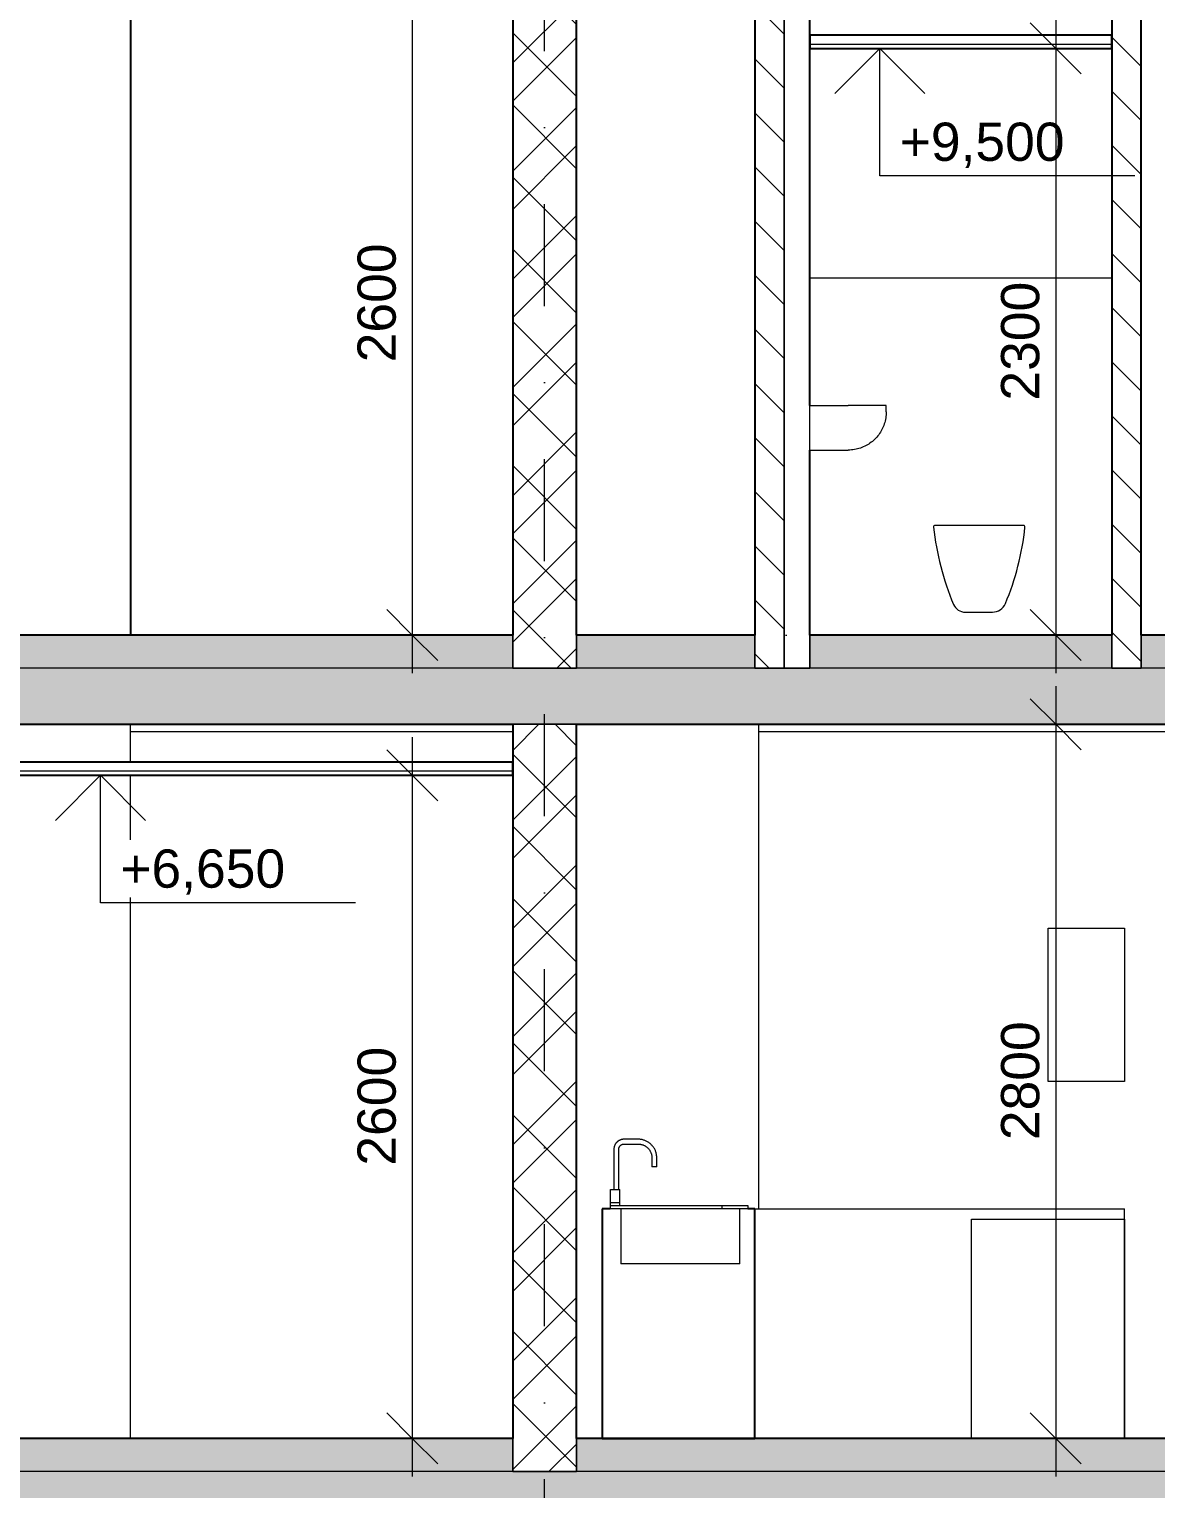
# Model space of a CAD drawing. Header units: millimetres. Extents: x -9657 to 178820, y -8645 to 72638.
# Drawn here: x -2624 to 1796, y 3852 to 9576 of the extents above; entities that cross this region are included whole.
import ezdxf

# ---------------------------------------------------------------- set-up
doc = ezdxf.new("R2010")
doc.units = ezdxf.units.MM
doc.linetypes.add('HA_DashDot_10mm-S3mm', pattern=[1000, 400, -300, 0, -300])
doc.linetypes.add('HA_Dot-S4mm', pattern=[400, 0, -400])
for name, color, linetype, lineweight in [('A-____-____-DIMS', 9, 'Continuous', 5), ('A-____-____-DIMS-100', 9, 'Continuous', 5), ('A-CLNG-____-MCUT', 9, 'Continuous', 25), ('A-FLOR-____-MCUT', 9, 'Continuous', 25), ('A-FLOR-____-OTLN', 9, 'Continuous', 9), ('A-FLOR-____-PATT', 9, 'Continuous', 25), ('A-FLOR-LEVL-OTLN', 9, 'Continuous', 9), ('A-GENM-____-OTLN', 9, 'Continuous', 9), ('A-WALL-____-MCUT', 9, 'Continuous', 25), ('A-WALL-____-PATT', 9, 'Continuous', 25), ('G-____-____-DIMS', 9, 'Continuous', 5), ('I-WALL-____-MCUT', 9, 'Continuous', 25), ('I-WALL-____-OTLN', 9, 'Continuous', 9), ('P-SANR-FIXT-OTLN', 9, 'Continuous', 9), ('Q-CASE-____-MCUT', 9, 'Continuous', 25), ('Q-CASE-____-OTLN', 9, 'Continuous', 9), ('Q-SPCQ-____-OTLN', 9, 'Continuous', 9), ('S-COLS-____-OTLN', 9, 'Continuous', 9), ('S-GRID-____-OTLN', 9, 'Continuous', 5)]:
    doc.layers.add(name, color=color, linetype=linetype, lineweight=lineweight)
doc.styles.add('Arial_1', font='arial.ttf', dxfattribs={"height": 150})
doc.dimstyles.new('Inner_Dimensions_1', dxfattribs={"dimscale": 304.8, "dimtxt": 153.03891, "dimasz": 0.656168, "dimexe": 0.492126, "dimexo": 0.0625, "dimgap": 0.065617, "dimtad": 1, "dimdec": 0, "dimzin": 0, "dimdsep": 46, "dimtxsty": 'Arial_1', "dimblk1": 'OBLIQUE', "dimblk2": 'OBLIQUE', "dimsah": 1, "dimcen": 0.09, "dimdle": 0.492126, "dimazin": 0, "dimtfac": 1, "dimtdec": 4, "dimtix": 1, "dimtmove": 0, "dimatfit": 3, "dimfxl": 0.492126, "dimfxlon": 1, "dimtvp": 1, "dimtolj": 1, "dimtzin": 0, "dimlwd": 9, "dimlwe": 9, "dimarcsym": 2})
pattern_1 = [(45, (-4910.68, 1865.4), (-212.132, 212.132), []), (45, (-4760.68, 1865.4), (-212.132, 212.132), []), (315, (-4910.68, 1865.4), (141.4214, 141.4214), [])]
pattern_2 = [(135, (-4910.68, 1865.4), (-106.066, -106.066), [])]

# ---------------------------------------------------------------- blocks, each defined once
blk = doc.blocks.new('ABMV_Toilet_WallHung - Default-1928450-ŘEZ 3-3 OBJEKT C')
at = {"layer": 'A-GENM-____-OTLN', "color": 50}
for p, q in [((1276.2, 7630), (930.2, 7630)), ((1048.2, 7289.8), (1154.9, 7289.8))]:
    blk.add_line(p, q, dxfattribs=at)
for centre, radius, start, end in [((930.2, 7623.7), 6.3, 90, 186.0487), ((1983.9, 7735.3), 1065.9, 186.0487, 202.9158), ((222.5, 7735.3), 1065.9, 337.2719, 353.9513), ((1276.2, 7623.7), 6.31, 353.9513, 90), ((1048.2, 7339.8), 50, 202.9158, 270), ((1154.9, 7344.8), 55, 270, 337.2719)]:
    blk.add_arc(centre, radius, start, end, dxfattribs=at)
blk = doc.blocks.new('ABMV_WashBasin_Generic - 450x300-1903976-ŘEZ 3-3 OBJEKT C')
at = {"layer": 'P-SANR-FIXT-OTLN', "color": 50}
for p, q in [((438.2, 8075), (438.2, 8100)), ((438.2, 8100), (588.2, 8100)), ((438.2, 7925), (438.2, 8075)), ((738.2, 8100), (588.2, 8100)), ((738.2, 8075), (738.2, 8100)), ((438.2, 7925), (538.2, 7925)), ((538.2, 7925), (588.2, 7925))]:
    blk.add_line(p, q, dxfattribs=at)
at = {"layer": 'P-SANR-FIXT-OTLN', "color": 50, "flags": 128}
blk.add_lwpolyline([(738.2, 8075), (738.1, 8069), (737.7, 8063), (737.1, 8057), (736.3, 8051.1), (735.2, 8045.2), (733.9, 8039.3), (732.4, 8033.5), (730.6, 8027.8), (728.6, 8022.2), (726.4, 8016.6), (723.9, 8011.1), (721.3, 8005.7), (718.4, 8000.5), (715.3, 7995.3), (712, 7990.3), (708.5, 7985.4), (704.8, 7980.7), (701, 7976.1), (696.9, 7971.7), (692.7, 7967.4), (688.3, 7963.3), (683.8, 7959.4), (679.1, 7955.7), (674.2, 7952.1), (669.3, 7948.8), (664.1, 7945.6), (658.9, 7942.7), (653.6, 7940), (648.1, 7937.5), (642.6, 7935.2), (636.9, 7933.1), (631.2, 7931.3), (625.4, 7929.7), (619.6, 7928.3), (613.7, 7927.2), (607.8, 7926.3), (601.8, 7925.6), (595.8, 7925.2), (589.8, 7925), (588.2, 7925)], dxfattribs=at)
blk = doc.blocks.new('Casework 4 - Casework 6-1427864-ŘEZ 3-3 OBJEKT C')
at = {"layer": 'Q-CASE-____-MCUT', "color": 10}
for p, q in [((-344.4, 4950), (-376.8, 4950)), ((-376.8, 4950), (-376.8, 4050)), ((223.2, 4950), (195.6, 4950)), ((223.2, 4050), (223.2, 4950)), ((-376.8, 4050), (223.2, 4050))]:
    blk.add_line(p, q, dxfattribs=at)
at = {"layer": 'Q-CASE-____-OTLN', "color": 50}
for p in [(223.2, 4950), (1673.2, 4050)]:
    blk.add_line(p, (1673.2, 4950), dxfattribs=at)
blk = doc.blocks.new('Kuchyňská_linka_sporák_ADNS - 600x600x800-1423137-ŘEZ 3-3 OBJEKT C')
at = {"layer": 'Q-SPCQ-____-OTLN', "color": 50}
for p, q in [((1173.2, 2900), (1473.2, 2900)), ((1173.2, 2300), (1173.2, 2900)), ((1473.2, 2900), (1473.2, 2300)), ((1473.2, 2300), (1173.2, 2300)), ((873.2, 1760), (1473.2, 1760)), ((873.2, 900), (873.2, 1760)), ((1473.2, 1760), (1473.2, 900))]:
    blk.add_line(p, q, dxfattribs=at)
blk = doc.blocks.new('Skříňka se dřezem_ pravoúhlá - 500 x 440mm-1427235-ŘEZ 3-3 OBJEKT C')
at = {"layer": 'P-SANR-FIXT-OTLN', "color": 50}
for p, q in [((-234.9, 2073), (-290.4, 2073)), ((-330.1, 2033.4), (-330.1, 1876.2)), ((-311.1, 1876.2), (-311.1, 2033.4)), ((-290.4, 2054), (-234.9, 2054)), ((-180.9, 2000), (-180.9, 1965.1)), ((-161.9, 1965.1), (-180.9, 1965.1)), ((-161.9, 1965.1), (-161.9, 2000)), ((-344.4, 1876.2), (-344.4, 1825.2)), ((-344.4, 1876.2), (-344.4, 1825.2)), ((-343.9, 1876.2), (-325.4, 1876.2)), ((-343.9, 1876.2), (-343.9, 1876.2)), ((-325.4, 1876.2), (-306.8, 1876.2)), ((-306.8, 1876.2), (-306.8, 1876.2)), ((-306.3, 1825.2), (-306.3, 1876.2)), ((-306.3, 1825.2), (-306.3, 1876.2)), ((-344.4, 1825.2), (-344.4, 1812.7)), ((-344.4, 1825.2), (-306.3, 1825.2)), ((-344.4, 1812.7), (-344.4, 1800)), ((-344.4, 1812.7), (-280.9, 1812.7)), ((-280.9, 1800), (-344.4, 1800)), ((-306.3, 1812.7), (-306.3, 1825.2)), ((-303.1, 1800), (-303.1, 1584.1)), ((-280.9, 1812.7), (94, 1812.7)), ((94, 1800), (-280.9, 1800)), ((94, 1812.7), (195.6, 1812.7)), ((94, 1800), (94, 1812.7)), ((195.6, 1800), (94, 1800)), ((163.8, 1584.1), (163.8, 1800)), ((195.6, 1812.7), (195.6, 1800)), ((-233.3, 1584.1), (-303.1, 1584.1)), ((94, 1584.1), (-233.3, 1584.1)), ((163.8, 1584.1), (94, 1584.1))]:
    blk.add_line(p, q, dxfattribs=at)
at = {"layer": 'P-SANR-FIXT-OTLN', "color": 50, "flags": 128}
for points in [[(-290.4, 2073), (-292, 2073), (-293.6, 2072.9), (-295.2, 2072.8), (-296.8, 2072.5), (-298.3, 2072.3), (-299.9, 2071.9), (-301.4, 2071.5), (-302.9, 2071), (-304.4, 2070.5), (-305.9, 2069.9), (-307.3, 2069.3), (-308.8, 2068.6), (-310.2, 2067.8), (-311.5, 2067), (-312.9, 2066.1), (-314.1, 2065.2), (-315.4, 2064.2), (-316.6, 2063.2), (-317.8, 2062.1), (-318.9, 2061), (-320, 2059.9), (-321, 2058.6), (-322, 2057.4), (-323, 2056.1), (-323.8, 2054.8), (-324.7, 2053.5), (-325.4, 2052.1), (-326.2, 2050.7), (-326.8, 2049.2), (-327.4, 2047.7), (-328, 2046.3), (-328.5, 2044.7), (-328.9, 2043.2), (-329.3, 2041.7), (-329.6, 2040.1), (-329.8, 2038.5), (-330, 2037), (-330.1, 2035.4), (-330.1, 2033.8), (-330.1, 2033.4)], [(-161.9, 2000), (-161.9, 2002.9), (-162.1, 2005.9), (-162.4, 2008.8), (-162.8, 2011.7), (-163.3, 2014.5), (-163.9, 2017.4), (-164.7, 2020.2), (-165.6, 2023), (-166.5, 2025.7), (-167.6, 2028.5), (-168.8, 2031.1), (-170.1, 2033.7), (-171.5, 2036.3), (-173, 2038.8), (-174.6, 2041.3), (-176.3, 2043.6), (-178.1, 2045.9), (-180, 2048.2), (-182, 2050.3), (-184, 2052.4), (-186.1, 2054.4), (-188.4, 2056.3), (-190.6, 2058.1), (-193, 2059.8), (-195.4, 2061.5), (-197.9, 2063), (-200.5, 2064.4), (-203.1, 2065.8), (-205.7, 2067), (-208.4, 2068.1), (-211.2, 2069.1), (-213.9, 2070), (-216.8, 2070.8), (-219.6, 2071.4), (-222.5, 2072), (-225.4, 2072.4), (-228.3, 2072.7), (-231.2, 2073), (-234.1, 2073), (-234.9, 2073)], [(-311.1, 2033.4), (-311.1, 2034.2), (-311, 2035), (-310.9, 2035.8), (-310.8, 2036.7), (-310.7, 2037.5), (-310.5, 2038.3), (-310.3, 2039.1), (-310, 2039.9), (-309.8, 2040.6), (-309.5, 2041.4), (-309.1, 2042.2), (-308.7, 2042.9), (-308.4, 2043.6), (-307.9, 2044.3), (-307.5, 2045), (-307, 2045.7), (-306.5, 2046.3), (-306, 2047), (-305.4, 2047.6), (-304.8, 2048.2), (-304.2, 2048.7), (-303.6, 2049.3), (-302.9, 2049.8), (-302.3, 2050.3), (-301.6, 2050.7), (-300.9, 2051.2), (-300.2, 2051.6), (-299.4, 2051.9), (-298.7, 2052.3), (-297.9, 2052.6), (-297.1, 2052.9), (-296.4, 2053.1), (-295.6, 2053.4), (-294.8, 2053.5), (-294, 2053.7), (-293.1, 2053.8), (-292.3, 2053.9), (-291.5, 2054), (-290.7, 2054), (-290.4, 2054)], [(-234.9, 2054), (-232.7, 2054), (-230.6, 2053.8), (-228.4, 2053.6), (-226.3, 2053.3), (-224.2, 2052.9), (-222.1, 2052.5), (-220, 2051.9), (-217.9, 2051.3), (-215.9, 2050.5), (-213.9, 2049.7), (-211.9, 2048.9), (-210, 2047.9), (-208.1, 2046.9), (-206.2, 2045.8), (-204.4, 2044.6), (-202.6, 2043.3), (-200.9, 2042), (-199.3, 2040.6), (-197.7, 2039.1), (-196.2, 2037.6), (-194.7, 2036.1), (-193.3, 2034.4), (-191.9, 2032.7), (-190.7, 2031), (-189.5, 2029.2), (-188.3, 2027.3), (-187.3, 2025.5), (-186.3, 2023.5), (-185.4, 2021.6), (-184.6, 2019.6), (-183.8, 2017.6), (-183.2, 2015.5), (-182.6, 2013.4), (-182.1, 2011.3), (-181.7, 2009.2), (-181.4, 2007.1), (-181.1, 2004.9), (-181, 2002.8), (-180.9, 2000.6), (-180.9, 2000)]]:
    blk.add_lwpolyline(points, dxfattribs=at)
blk = doc.blocks.new('VĚNEC OSA C3 - VĚNEC OSA C3-2082209-ŘEZ 3-3 OBJEKT C')
at = {"layer": 'A-FLOR-____-OTLN', "color": 50}
for p, q in [((1738.2, 12748), (2554.5, 13238.5)), ((2554.5, 13238.5), (4239.2, 10070)), ((338.2, 11906.8), (1623.2, 12678.9)), ((1621.8, 10070), (338.2, 10070)), ((4239.2, 10070), (1738.2, 10070)), ((338.2, 9820), (1621.8, 9820)), ((1738.2, 9820), (4372.1, 9820)), ((4372.1, 9820), (4743.2, 9122.1))]:
    blk.add_line(p, q, dxfattribs=at)
blk = doc.blocks.new('185-01_OBJEKT C_Central_rvt-1-ŘEZ 3-3 OBJEKT C')
at = {"layer": 'A-FLOR-____-PATT', "lineweight": 5}
h = blk.add_hatch(color=7, dxfattribs=at)
h.paths.add_polyline_path([(438.2, 7070), (1623.2, 7070), (1623.2, 7200), (438.2, 7200), (438.2, 7137.5)])
h.paths.add_polyline_path([(-5006.4, 7070), (-726.8, 7070), (-726.8, 7200), (-5661.8, 7200), (-5661.8, 7070)])
h.paths.add_polyline_path([(4053.6, 7070), (5183.2, 7070), (5183.2, 7200), (1738.2, 7200), (1738.2, 7070), (2659.7, 7070)])
h.paths.add_polyline_path([(-476.8, 7070), (223.2, 7070), (223.2, 7200), (-476.8, 7200), (-476.8, 7137.5)])
at = {"layer": 'A-FLOR-____-PATT', "lineweight": 9}
for points in [[(-5661.8, 6850), (5183.2, 6850), (5183.2, 7070), (-5661.8, 7070)], [(220.5, 3700), (7908.2, 3700), (7908.2, 3920), (-5661.8, 3920), (-5661.8, 3700), (-128, 3700)]]:
    blk.add_hatch(color=254, dxfattribs=at).paths.add_polyline_path(points)
at = {"layer": 'A-FLOR-____-PATT', "lineweight": 5}
h = blk.add_hatch(color=7, dxfattribs=at)
h.paths.add_polyline_path([(-5661.8, 3920), (-726.8, 3920), (-726.8, 4050), (-5661.8, 4050)])
h.paths.add_polyline_path([(7908.2, 3920), (7908.2, 4050), (-476.8, 4050), (-476.4, 3920), (7886.6, 3920)])
at = {"layer": 'A-WALL-____-PATT', "lineweight": 5}
h = blk.add_hatch(dxfattribs=at)
h.set_pattern_fill('FP_4', color=250, style=0, pattern_type=2)
h.set_pattern_definition(pattern_2)
h.paths.add_polyline_path([(1738.2, 7070), (1738.2, 9820), (1623.2, 9820), (1623.2, 7070)])
h.paths.add_polyline_path([(1738.2, 10070), (1738.2, 13113), (1623.2, 13043.9), (1623.2, 13010.1), (1736.8, 13010.1), (1736.8, 12760.1), (1623.2, 12760.1), (1623.2, 10070), (1736.8, 10070)])
h = blk.add_hatch(dxfattribs=at)
h.set_pattern_fill('FP_4', color=250, style=0, pattern_type=2)
h.set_pattern_definition(pattern_2)
h.paths.add_polyline_path([(338.2, 7070), (338.2, 12271.8), (223.2, 12202.7), (223.2, 7070)])
h = blk.add_hatch(dxfattribs=at)
h.set_pattern_fill('FP_3', color=250, style=0, pattern_type=2)
h.set_pattern_definition(pattern_1)
h.paths.add_polyline_path([(-726.8, 7070), (-476.8, 7070), (-476.8, 9820), (-726.8, 9820), (-726.8, 7137.5)])
h = blk.add_hatch(dxfattribs=at)
h.set_pattern_fill('FP_3', color=250, style=0, pattern_type=2)
h.set_pattern_definition(pattern_1)
h.paths.add_polyline_path([(-726.8, 3920), (-476.8, 3920), (-476.8, 6850), (-726.8, 6850), (-726.8, 4012)])
at = {"layer": 'A-CLNG-____-MCUT', "color": 10}
for p, q in [((1623.2, 9552), (438.2, 9552)), ((438.2, 9552), (438.2, 9500)), ((1623.2, 9500), (1623.2, 9552)), ((438.2, 9500), (1623.2, 9500)), ((-726.8, 6702), (-5301.8, 6702)), ((-726.8, 6650), (-726.8, 6702)), ((-5301.8, 6650), (-726.8, 6650))]:
    blk.add_line(p, q, dxfattribs=at)
at = {"layer": 'A-CLNG-____-MCUT', "color": 50, "lineweight": 9}
for p, q in [((1623.2, 9516), (438.2, 9516)), ((-726.8, 6666), (-5301.8, 6666))]:
    blk.add_line(p, q, dxfattribs=at)
at = {"layer": 'A-FLOR-____-MCUT', "color": 10}
for p, q in [((-726.8, 7200), (-5661.8, 7200)), ((223.2, 7200), (-476.8, 7200)), ((1623.2, 7200), (438.2, 7200)), ((5183.2, 7200), (1738.2, 7200)), ((-5661.8, 6850), (-726.8, 6850)), ((-476.8, 6850), (4933.2, 6850)), ((-726.8, 4050), (-5661.8, 4050)), ((7908.2, 4050), (-476.8, 4050))]:
    blk.add_line(p, q, dxfattribs=at)
at = {"layer": 'A-FLOR-____-MCUT', "color": 50, "lineweight": 9}
for p, q in [((-726.8, 7070), (-726.8, 7200)), ((-476.8, 7200), (-476.8, 7070)), ((223.2, 7070), (223.2, 7200)), ((438.2, 7200), (438.2, 7070)), ((1623.2, 7070), (1623.2, 7200)), ((1738.2, 7200), (1738.2, 7070)), ((-726.8, 7070), (-5661.8, 7070)), ((-476.8, 7070), (-726.8, 7070)), ((223.2, 7070), (-476.8, 7070)), ((338.2, 7070), (223.2, 7070)), ((438.2, 7070), (338.2, 7070)), ((1623.2, 7070), (438.2, 7070)), ((1738.2, 7070), (1623.2, 7070)), ((5183.2, 7070), (1738.2, 7070)), ((-726.8, 6850), (-476.8, 6850)), ((-726.8, 3920), (-726.8, 4050)), ((-476.8, 4050), (-476.8, 3920)), ((-726.8, 3920), (-5661.8, 3920)), ((-476.8, 3920), (-726.8, 3920)), ((7908.2, 3920), (-476.8, 3920))]:
    blk.add_line(p, q, dxfattribs=at)
at = {"layer": 'A-FLOR-____-OTLN', "color": 50}
for p, q in [((-726.8, 6820), (-2226.8, 6820)), ((4933.2, 6820), (238.2, 6820))]:
    blk.add_line(p, q, dxfattribs=at)
at = {"layer": 'A-WALL-____-MCUT', "color": 50, "lineweight": 9}
for p, q in [((338.2, 7200), (338.2, 9700)), ((338.2, 9700), (338.2, 7200)), ((-726.8, 7200), (-726.8, 7070)), ((-476.8, 7070), (-476.8, 7200)), ((223.2, 7200), (223.2, 7070)), ((338.2, 7070), (338.2, 7200)), ((338.2, 7200), (338.2, 7070)), ((438.2, 7070), (438.2, 7200)), ((1623.2, 7200), (1623.2, 7070)), ((1738.2, 7070), (1738.2, 7200)), ((-726.8, 7070), (-476.8, 7070)), ((223.2, 7070), (338.2, 7070)), ((338.2, 7070), (438.2, 7070)), ((1623.2, 7070), (1738.2, 7070)), ((-476.8, 6850), (-726.8, 6850)), ((-726.8, 4050), (-726.8, 3920)), ((-476.8, 3920), (-476.8, 4050)), ((-726.8, 3920), (-476.8, 3920))]:
    blk.add_line(p, q, dxfattribs=at)
at = {"layer": 'I-WALL-____-MCUT', "color": 10}
for p, q in [((223.2, 12100.6), (223.2, 7200)), ((-726.8, 9820), (-726.8, 7200)), ((-476.8, 7200), (-476.8, 9820)), ((1623.2, 9820), (1623.2, 7200)), ((1738.2, 7200), (1738.2, 9820)), ((438.2, 8100), (438.2, 9700)), ((438.2, 7200), (438.2, 7925)), ((-726.8, 6850), (-726.8, 4050)), ((-476.8, 4050), (-476.8, 6850))]:
    blk.add_line(p, q, dxfattribs=at)
at = {"layer": 'I-WALL-____-OTLN', "color": 50}
for p, q in [((-2226.8, 7200), (-2226.8, 9800)), ((1623.2, 8600), (438.2, 8600)), ((-2226.8, 6702), (-2226.8, 6850)), ((-726.8, 6820), (-2226.8, 6820)), ((238.2, 4950), (238.2, 6850)), ((4933.2, 6820), (238.2, 6820)), ((-2226.8, 4050), (-2226.8, 6650))]:
    blk.add_line(p, q, dxfattribs=at)
at = {"layer": 'S-COLS-____-OTLN', "color": 50}
blk.add_line((-2224.3, 7200), (-2224.3, 9800), dxfattribs=at)
at = {"layer": 'A-FLOR-____-OTLN', "color": 50, "lineweight": 9}
blk.add_blockref('VĚNEC OSA C3 - VĚNEC OSA C3-2082209-ŘEZ 3-3 OBJEKT C', (0, 0), dxfattribs=at)
at = {"layer": 'P-SANR-FIXT-OTLN', "color": 50, "lineweight": 9}
for name, p in [('ABMV_WashBasin_Generic - 450x300-1903976-ŘEZ 3-3 OBJEKT C', (0, 0)), ('ABMV_Toilet_WallHung - Default-1928450-ŘEZ 3-3 OBJEKT C', (0, 0)), ('Skříňka se dřezem_ pravoúhlá - 500 x 440mm-1427235-ŘEZ 3-3 OBJEKT C', (0, 3150))]:
    blk.add_blockref(name, p, dxfattribs=at)
at = {"layer": 'Q-CASE-____-OTLN', "color": 50, "lineweight": 9}
blk.add_blockref('Casework 4 - Casework 6-1427864-ŘEZ 3-3 OBJEKT C', (0, 0), dxfattribs=at)
at = {"layer": 'Q-SPCQ-____-OTLN', "color": 50, "lineweight": 9}
blk.add_blockref('Kuchyňská_linka_sporák_ADNS - 600x600x800-1423137-ŘEZ 3-3 OBJEKT C', (200.1, 3150), dxfattribs=at)
blk = doc.blocks.new('Spot Elevations - Flipped-794089-ŘEZ 3-3 OBJEKT C')
at = {"layer": 'G-____-____-DIMS', "lineweight": 9}
for p, q in [((536.2, 9323.2), (713, 9500)), ((713, 9500), (889.8, 9323.2)), ((713, 9000), (713, 9500)), ((1713, 9000), (713, 9000))]:
    blk.add_line(p, q, dxfattribs=at)
blk = doc.blocks.new('DIMBLOCK38-ŘEZ 3-3 OBJEKT C')
at = {"layer": 'A-____-____-DIMS-100', "lineweight": 9}
for p, q in [((-1121.2, 6800), (-1121.2, 3900)), ((-1121.2, 6650), (-1221.2, 6750)), ((-971.2, 6650), (-1271.2, 6650)), ((-1121.2, 6650), (-1021.2, 6550)), ((-1121.2, 6650), (-971.2, 6650)), ((-1121.2, 4050), (-1221.2, 4150)), ((-971.2, 4050), (-1271.2, 4050)), ((-1121.2, 4050), (-1021.2, 3950)), ((-1121.2, 4050), (-971.2, 4050))]:
    blk.add_line(p, q, dxfattribs=at)
at = {"layer": 'A-____-____-DIMS-100', "color": 0, "lineweight": 9, "insert": (-1335.9, 5119.3), "char_height": 150, "width": 553.765, "attachment_point": 1, "rotation": 90, "line_spacing_factor": 0.941778, "style": 'Arial_1'}
blk.add_mtext('2600', dxfattribs=at)
blk = doc.blocks.new('_Oblique')
at = {"color": 0, "linetype": 'ByBlock', "lineweight": -2}
blk.add_line((-0.5, -0.5), (0.5, 0.5), dxfattribs=at)
blk = doc.blocks.new('DIMBLOCK39-ŘEZ 3-3 OBJEKT C')
at = {"layer": 'A-____-____-DIMS-100', "lineweight": 9}
for p, q in [((-1121.2, 9950), (-1121.2, 7050)), ((-1121.2, 9800), (-1221.2, 9900)), ((-971.2, 9800), (-1271.2, 9800)), ((-1121.2, 9800), (-1021.2, 9700)), ((-1121.2, 9800), (-971.2, 9800)), ((-1121.2, 7200), (-1221.2, 7300)), ((-971.2, 7200), (-1271.2, 7200)), ((-1121.2, 7200), (-1021.2, 7100)), ((-1121.2, 7200), (-971.2, 7200))]:
    blk.add_line(p, q, dxfattribs=at)
at = {"layer": 'A-____-____-DIMS-100', "color": 0, "lineweight": 9, "insert": (-1335.9, 8269.3), "char_height": 150, "width": 553.765, "attachment_point": 1, "rotation": 90, "line_spacing_factor": 0.941778, "style": 'Arial_1'}
blk.add_mtext('2600', dxfattribs=at)
blk = doc.blocks.new('DIMBLOCK40-ŘEZ 3-3 OBJEKT C')
at = {"layer": 'A-____-____-DIMS-100', "lineweight": 9}
for p, q in [((1403.1, 9650), (1403.1, 7050)), ((1403.1, 9500), (1303.1, 9600)), ((1553.1, 9500), (1253.1, 9500)), ((1403.1, 9500), (1503.1, 9400)), ((1403.1, 9500), (1553.1, 9500)), ((1403.1, 7200), (1303.1, 7300)), ((1553.1, 7200), (1253.1, 7200)), ((1403.1, 7200), (1503.1, 7100)), ((1403.1, 7200), (1553.1, 7200))]:
    blk.add_line(p, q, dxfattribs=at)
at = {"layer": 'A-____-____-DIMS-100', "color": 0, "lineweight": 9, "insert": (1188.4, 8119.3), "char_height": 150, "width": 553.765, "attachment_point": 1, "rotation": 90, "line_spacing_factor": 0.941778, "style": 'Arial_1'}
blk.add_mtext('2300', dxfattribs=at)
blk = doc.blocks.new('DIMBLOCK41-ŘEZ 3-3 OBJEKT C')
at = {"layer": 'A-____-____-DIMS-100', "lineweight": 9}
for p, q in [((1403.1, 7000), (1403.1, 3900)), ((1403.1, 6850), (1303.1, 6950)), ((1553.1, 6850), (1253.1, 6850)), ((1403.1, 6850), (1503.1, 6750)), ((1403.1, 6850), (1553.1, 6850)), ((1403.1, 4050), (1303.1, 4150)), ((1553.1, 4050), (1253.1, 4050)), ((1403.1, 4050), (1503.1, 3950)), ((1403.1, 4050), (1553.1, 4050))]:
    blk.add_line(p, q, dxfattribs=at)
at = {"layer": 'A-____-____-DIMS-100', "color": 0, "lineweight": 9, "insert": (1188.4, 5219.3), "char_height": 150, "width": 553.765, "attachment_point": 1, "rotation": 90, "line_spacing_factor": 0.941778, "style": 'Arial_1'}
blk.add_mtext('2800', dxfattribs=at)

msp = doc.modelspace()

# ---------------------------------------------------------------- linework, layer by layer
at = {"layer": 'A-FLOR-LEVL-OTLN', "linetype": 'HA_Dot-S4mm', "lineweight": 5}
for p, q in [((-9656.8, 7200), (16076.1, 7200)), ((-9656.8, 4050), (16076.1, 4050))]:
    msp.add_line(p, q, dxfattribs=at)
at = {"layer": 'S-GRID-____-OTLN', "linetype": 'HA_DashDot_10mm-S3mm', "lineweight": 9}
msp.add_line((-601.8, -4511.3), (-601.8, 14901.7), dxfattribs=at)

# ---------------------------------------------------------------- block references
at = {"lineweight": 5}
msp.add_blockref('185-01_OBJEKT C_Central_rvt-1-ŘEZ 3-3 OBJEKT C', (0, 0), dxfattribs=at)
at = {"layer": 'G-____-____-DIMS', "lineweight": 9}
for p in [(0, 0), (-3057.3, -2850)]:
    msp.add_blockref('Spot Elevations - Flipped-794089-ŘEZ 3-3 OBJEKT C', p, dxfattribs=at)

# ---------------------------------------------------------------- dimensions: what is measured, and where the dimension line sits
at = {"layer": 'A-____-____-DIMS', "lineweight": 9}
for base, p1, p2, override, picture, middle in [((-1121.2, 7200), (-971.2, 9800), (-971.2, 7200), {"dimpost": '<>', "dimfxl": 2600}, 'DIMBLOCK39-ŘEZ 3-3 OBJEKT C', (-1217.8, 8500)), ((1403.1, 4050), (1553.1, 6850), (1553.1, 4050), {"dimpost": '<>', "dimfxl": 2800}, 'DIMBLOCK41-ŘEZ 3-3 OBJEKT C', (1306.5, 5450)), ((-1121.2, 4050), (-971.2, 6650), (-971.2, 4050), {"dimpost": '<>', "dimfxl": 2600}, 'DIMBLOCK38-ŘEZ 3-3 OBJEKT C', (-1217.8, 5350))]:
    dim = msp.add_linear_dim(base=base, p1=p1, p2=p2, angle=90, dimstyle='Inner_Dimensions_1', override=override, dxfattribs=at)
    dim.commit()
    dim.dimension.update_dxf_attribs({"geometry": picture, "text_midpoint": middle})

# ---------------------------------------------------------------- next in the draw order: texts
at = {"layer": 'G-____-____-DIMS', "lineweight": 9, "char_height": 150, "width": 773.133, "attachment_point": 1, "line_spacing_factor": 0.941778, "style": 'Arial_1', "bg_fill": 3, "box_fill_scale": 1.25, "bg_fill_color": 256, "bg_fill_true_color": 13158600, "bg_fill_transparency": 0}
for s, insert in [('+9,500', (790.8, 9209.3)), ('+6,650', (-2266.5, 6359.3))]:
    msp.add_mtext(s, dxfattribs=dict(at, insert=insert))

# ---------------------------------------------------------------- next in the draw order: dimensions: what is measured, and where the dimension line sits
at = {"layer": 'A-____-____-DIMS', "lineweight": 9}
dim = msp.add_linear_dim(base=(1403.1, 7200), p1=(1553.1, 9500), p2=(1553.1, 7200), angle=90, dimstyle='Inner_Dimensions_1', override={"dimpost": '<>', "dimfxl": 2300}, dxfattribs=at)
dim.commit()
dim.dimension.update_dxf_attribs({"geometry": 'DIMBLOCK40-ŘEZ 3-3 OBJEKT C', "text_midpoint": (1306.5, 8350)})

doc.saveas('drawing.dxf')
